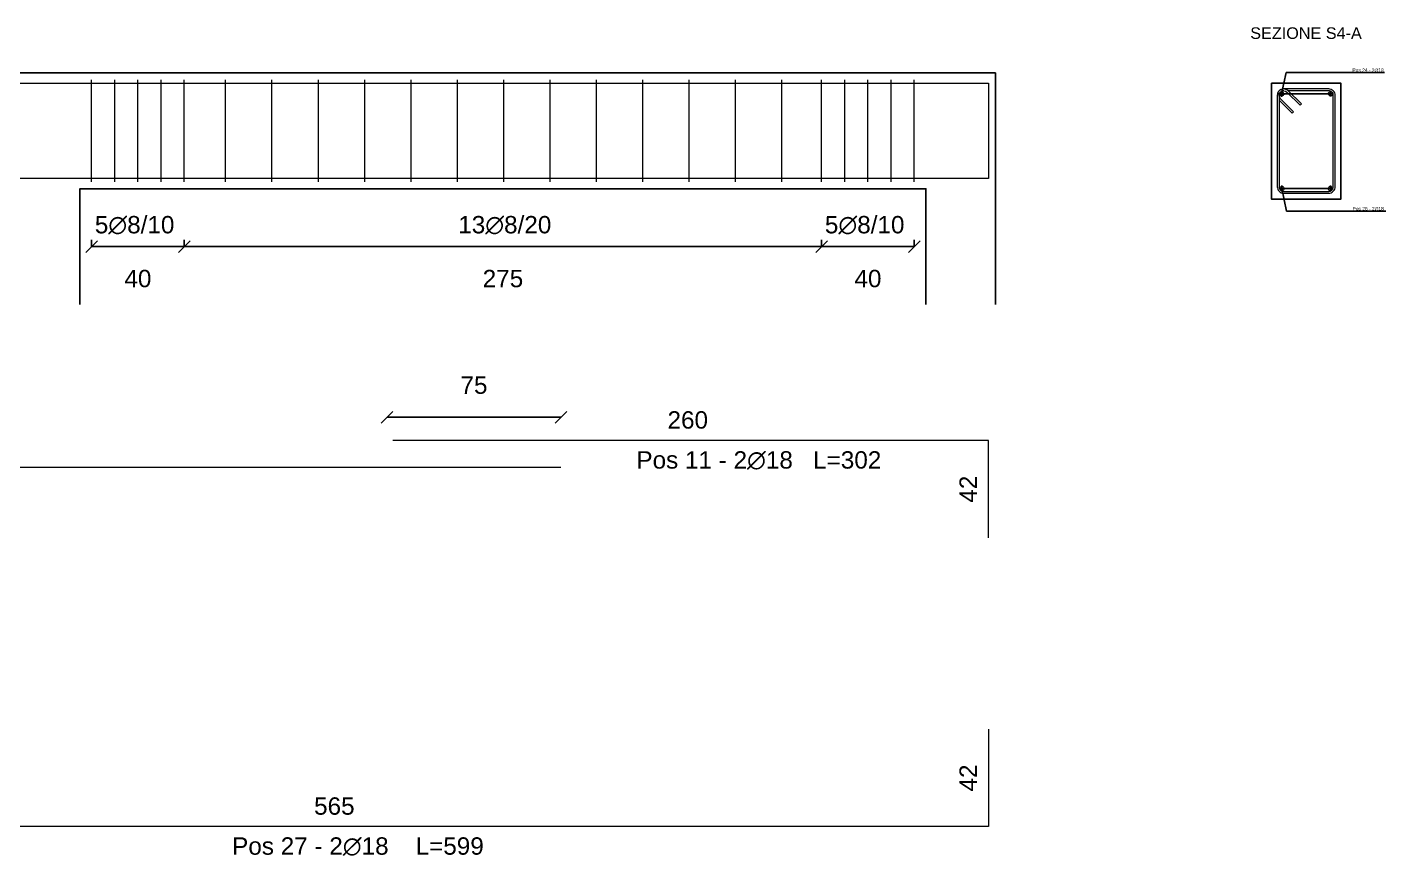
# Model space of a CAD drawing. Header units: millimetres. Extents: x -455371 to 117772, y -78417 to 116564.
# Drawn here: x -255878 to -250016, y 1706 to 5283 of the extents above; entities that cross this region are included whole.
import ezdxf
from ezdxf import colors
from ezdxf.entities.mleader import LeaderData, LeaderLine
from ezdxf.math import Vec2, Vec3

# ---------------------------------------------------------------- set-up
doc = ezdxf.new("R2010")
doc.units = ezdxf.units.MM
doc.linetypes.add('CENTER2', pattern=[28.575, 19.05, -3.175, 3.175, -3.175])
doc.layers.get('0').update_dxf_attribs({"color": 255})
for name, color, linetype, lineweight in [('armature', 5, 'Continuous', 18), ('Cls', 7, 'Continuous', 25), ('quote', 5, 'Continuous', 15), ('Scritte', 7, 'Continuous', 15), ('staffe', 10, 'Continuous', 15)]:
    doc.layers.add(name, color=color, linetype=linetype, lineweight=lineweight)
doc.styles.get("Standard").update_dxf_attribs({"font": 'arial.ttf'})
doc.dimstyles.new('per distinte 1 a 50', dxfattribs={"dimtxt": 75, "dimasz": 150, "dimexe": 0.18, "dimexo": 250, "dimgap": 50, "dimtad": 1, "dimdec": 0, "dimlfac": 0.1, "dimzin": 0, "dimdsep": 46, "dimtxsty": 'Standard', "dimblk": 'NONE', "dimcen": 0, "dimse1": 1, "dimse2": 1, "dimsd1": 1, "dimsd2": 1, "dimadec": 0, "dimazin": 0, "dimtfac": 1, "dimtdec": 0, "dimtix": 1, "dimtofl": 0, "dimtmove": 0, "dimatfit": 3, "dimldrblk": 'NONE', "dimfxl": 250, "dimfxlon": 1, "dimtolj": 1, "dimtzin": 0, "dimarcsym": 2})
doc.dimstyles.new('scala1 a 50', dxfattribs={"dimtxt": 75, "dimasz": 50, "dimexe": 0.18, "dimexo": 250, "dimgap": 100, "dimtad": 2, "dimdec": 0, "dimlfac": 0.1, "dimzin": 0, "dimdsep": 46, "dimtxsty": 'Standard', "dimblk": 'OBLIQUE', "dimcen": -100, "dimadec": 0, "dimazin": 0, "dimtfac": 1, "dimtdec": 0, "dimtofl": 0, "dimtmove": 0, "dimatfit": 3, "dimfxl": 250, "dimfxlon": 1, "dimtolj": 1, "dimtzin": 0, "dimarcsym": 0})

# ---------------------------------------------------------------- blocks, each defined once
blk = doc.blocks.new('*U346')
at = {"layer": 'staffe'}
blk.add_lwpolyline([(0, -220), (0, 220)], dxfattribs=at)
blk = doc.blocks.new('*U347')
at = {"layer": 'Cls', "color": 0, "linetype": 'ByBlock', "lineweight": -2, "transparency": 16777216}
for p in [(0, 0), (100, 0), (200, 0), (300, 0), (400, 0)]:
    blk.add_blockref('*U346', p, dxfattribs=at)
blk = doc.blocks.new('*U366')
at = {"layer": 'staffe'}
blk.add_lwpolyline([(0, -220), (0, 220)], dxfattribs=at)
blk = doc.blocks.new('*U367')
at = {"layer": 'Cls', "color": 0, "linetype": 'ByBlock', "lineweight": -2, "transparency": 16777216}
for p in [(0, 0), (100, 0), (200, 0), (300, 0), (400, 0)]:
    blk.add_blockref('*U366', p, dxfattribs=at)
blk = doc.blocks.new('*U494')
at = {"layer": 'staffe'}
blk.add_lwpolyline([(0, -220), (0, 220)], dxfattribs=at)
blk = doc.blocks.new('*U495')
at = {"layer": 'Cls', "color": 0, "linetype": 'ByBlock', "lineweight": -2, "transparency": 16777216}
for p in [(0, 0), (200, 0), (400, 0), (600, 0), (800, 0), (1000, 0), (1200, 0), (1400, 0), (1600, 0), (1800, 0), (2000, 0), (2200, 0), (2400, 0)]:
    blk.add_blockref('*U494', p, dxfattribs=at)
blk = doc.blocks.new('_Oblique')
at = {"color": 0, "linetype": 'ByBlock', "lineweight": -2}
blk.add_line((-0.5, -0.5), (0.5, 0.5), dxfattribs=at)
blk = doc.blocks.new('*D564')
at = {"layer": 'Defpoints', "color": 0, "transparency": 16777216}
for p in [(-252450.4, 4615.1), (-252050.4, 4615.1), (-252050.4, 4335.6)]:
    blk.add_point(p, dxfattribs=at)
at = {"layer": 'quote', "color": 0, "lineweight": -2, "transparency": 16777216}
for p, q in [((-252450.4, 4365.1), (-252450.4, 4335.4)), ((-252050.4, 4365.1), (-252050.4, 4335.4)), ((-252450.4, 4335.6), (-252050.4, 4335.6))]:
    blk.add_line(p, q, dxfattribs=at)
at = {"layer": 'quote', "color": 0, "lineweight": -2, "transparency": 16777216, "xscale": 50, "yscale": 50, "zscale": 50, "rotation": 180}
blk.add_blockref('_Oblique', (-252450.4, 4335.6), dxfattribs=at)
at = {"layer": 'quote', "color": 0, "lineweight": -2, "transparency": 16777216, "xscale": 50, "yscale": 50, "zscale": 50}
blk.add_blockref('_Oblique', (-252050.4, 4335.6), dxfattribs=at)
at = {"layer": 'quote', "color": 0, "transparency": 16777216, "insert": (-252250.4, 4197.3), "char_height": 75, "attachment_point": 5}
blk.add_mtext('\\A1;40', dxfattribs=at)
blk = doc.blocks.new('*D617')
at = {"layer": 'Defpoints', "color": 0, "transparency": 16777216}
for p in [(-255600.4, 4615.1), (-255200.4, 4615.1), (-255200.4, 4335.6)]:
    blk.add_point(p, dxfattribs=at)
at = {"layer": 'quote', "color": 0, "lineweight": -2, "transparency": 16777216}
for p, q in [((-255600.4, 4365.1), (-255600.4, 4335.4)), ((-255200.4, 4365.1), (-255200.4, 4335.4)), ((-255600.4, 4335.6), (-255200.4, 4335.6))]:
    blk.add_line(p, q, dxfattribs=at)
at = {"layer": 'quote', "color": 0, "lineweight": -2, "transparency": 16777216, "xscale": 50, "yscale": 50, "zscale": 50, "rotation": 180}
blk.add_blockref('_Oblique', (-255600.4, 4335.6), dxfattribs=at)
at = {"layer": 'quote', "color": 0, "lineweight": -2, "transparency": 16777216, "xscale": 50, "yscale": 50, "zscale": 50}
blk.add_blockref('_Oblique', (-255200.4, 4335.6), dxfattribs=at)
at = {"layer": 'quote', "color": 0, "transparency": 16777216, "insert": (-255400.4, 4197.3), "char_height": 75, "attachment_point": 5}
blk.add_mtext('\\A1;40', dxfattribs=at)
blk = doc.blocks.new('*D661')
at = {"layer": 'Defpoints', "color": 0, "transparency": 16777216}
for p in [(-255200.4, 4615.1), (-252450.4, 4615.1), (-252450.4, 4335.6)]:
    blk.add_point(p, dxfattribs=at)
at = {"layer": 'quote', "color": 0, "lineweight": -2, "transparency": 16777216}
for p, q in [((-255200.4, 4365.1), (-255200.4, 4335.4)), ((-252450.4, 4365.1), (-252450.4, 4335.4)), ((-255200.4, 4335.6), (-252450.4, 4335.6))]:
    blk.add_line(p, q, dxfattribs=at)
at = {"layer": 'quote', "color": 0, "lineweight": -2, "transparency": 16777216, "xscale": 50, "yscale": 50, "zscale": 50, "rotation": 180}
blk.add_blockref('_Oblique', (-255200.4, 4335.6), dxfattribs=at)
at = {"layer": 'quote', "color": 0, "lineweight": -2, "transparency": 16777216, "xscale": 50, "yscale": 50, "zscale": 50}
blk.add_blockref('_Oblique', (-252450.4, 4335.6), dxfattribs=at)
at = {"layer": 'quote', "color": 0, "transparency": 16777216, "insert": (-253825.4, 4197.3), "char_height": 75, "attachment_point": 5}
blk.add_mtext('\\A1;275', dxfattribs=at)
blk = doc.blocks.new('*U715')
at = {"layer": 'Cls', "color": 0, "linetype": 'CENTER2', "transparency": 16777216}
for p, q in [((-12.5, 0), (-1.8, 0)), ((0, 1.8), (0, 12.5)), ((1.8, 0), (12.5, 0)), ((0, -12.5), (0, -1.8))]:
    blk.add_line(p, q, dxfattribs=at)
at = {"layer": 'Cls', "color": 0, "linetype": 'Continuous', "transparency": 16777216}
for p, q in [((-0.9, 0), (0.9, 0)), ((0, -0.9), (0, 0.9))]:
    blk.add_line(p, q, dxfattribs=at)
blk = doc.blocks.new('*U716')
at = {"layer": 'Cls', "color": 0, "linetype": 'CENTER2', "transparency": 16777216}
for p, q in [((-12.5, 0), (-1.8, 0)), ((0, 1.8), (0, 12.5)), ((1.8, 0), (12.5, 0)), ((0, -12.5), (0, -1.8))]:
    blk.add_line(p, q, dxfattribs=at)
at = {"layer": 'Cls', "color": 0, "linetype": 'Continuous', "transparency": 16777216}
for p, q in [((-0.9, 0), (0.9, 0)), ((0, -0.9), (0, 0.9))]:
    blk.add_line(p, q, dxfattribs=at)
blk = doc.blocks.new('*D724')
at = {"layer": 'Defpoints', "color": 0, "transparency": 16777216}
for p in [(-251730.4, 2252.1), (-251730.4, 2252.1), (-251730.4, 1832.1)]:
    blk.add_point(p, dxfattribs=at)
at = {"layer": 'quote', "color": 0, "transparency": 16777216, "insert": (-251818, 2042.1), "char_height": 75, "attachment_point": 5, "rotation": 90}
blk.add_mtext('\\A1;42', dxfattribs=at)
blk = doc.blocks.new('_None')
blk = doc.blocks.new('*D725')
at = {"layer": 'Defpoints', "color": 0, "transparency": 16777216}
for p in [(-257375.4, 1832.1), (-257375.4, 1832.1), (-251730.4, 1832.1)]:
    blk.add_point(p, dxfattribs=at)
at = {"layer": 'quote', "color": 0, "transparency": 16777216, "insert": (-254552.9, 1920.4), "char_height": 75, "attachment_point": 5}
blk.add_mtext('\\A1;565', dxfattribs=at)
blk = doc.blocks.new('*D729')
at = {"layer": 'Defpoints', "color": 0, "transparency": 16777216}
for p in [(-251730.4, 3498.7), (-251730.4, 3498.7), (-251730.4, 3078.7)]:
    blk.add_point(p, dxfattribs=at)
at = {"layer": 'quote', "color": 0, "transparency": 16777216, "insert": (-251818, 3288.7), "char_height": 75, "attachment_point": 5, "rotation": 90}
blk.add_mtext('\\A1;42', dxfattribs=at)
blk = doc.blocks.new('*D730')
at = {"layer": 'Defpoints', "color": 0, "transparency": 16777216}
for p in [(-254325.4, 3498.7), (-254325.4, 3498.7), (-251730.4, 3498.7)]:
    blk.add_point(p, dxfattribs=at)
at = {"layer": 'quote', "color": 0, "transparency": 16777216, "insert": (-253027.9, 3587), "char_height": 75, "attachment_point": 5}
blk.add_mtext('\\A1;260', dxfattribs=at)
blk = doc.blocks.new('*D731')
at = {"layer": 'Defpoints', "color": 0, "transparency": 16777216}
for p in [(-254325.4, 3598.9), (-254325.4, 3498.7), (-253575.4, 3382.8)]:
    blk.add_point(p, dxfattribs=at)
at = {"layer": 'quote', "color": 0, "lineweight": -2, "transparency": 16777216}
for p, q in [((-254325.4, 3598.9), (-254325.4, 3599.1)), ((-253575.4, 3598.9), (-254325.4, 3598.9)), ((-253575.4, 3598.9), (-253575.4, 3599.1))]:
    blk.add_line(p, q, dxfattribs=at)
at = {"layer": 'quote', "color": 0, "lineweight": -2, "transparency": 16777216, "xscale": 50, "yscale": 50, "zscale": 50, "rotation": 180}
blk.add_blockref('_Oblique', (-254325.4, 3598.9), dxfattribs=at)
at = {"layer": 'quote', "color": 0, "lineweight": -2, "transparency": 16777216, "xscale": 50, "yscale": 50, "zscale": 50}
blk.add_blockref('_Oblique', (-253575.4, 3598.9), dxfattribs=at)
at = {"layer": 'quote', "color": 0, "transparency": 16777216, "insert": (-253950.4, 3737.1), "char_height": 75, "attachment_point": 5}
blk.add_mtext('\\A1;75', dxfattribs=at)
blk = doc.blocks.new('*U1341')
at = {"layer": 'Cls', "color": 0, "linetype": 'CENTER2', "transparency": 16777216}
for p, q in [((-12.5, 0), (-1.8, 0)), ((0, 1.8), (0, 12.5)), ((1.8, 0), (12.5, 0)), ((0, -12.5), (0, -1.8))]:
    blk.add_line(p, q, dxfattribs=at)
at = {"layer": 'Cls', "color": 0, "linetype": 'Continuous', "transparency": 16777216}
for p, q in [((-0.9, 0), (0.9, 0)), ((0, -0.9), (0, 0.9))]:
    blk.add_line(p, q, dxfattribs=at)
blk = doc.blocks.new('*U1342')
at = {"layer": 'Cls', "color": 0, "linetype": 'CENTER2', "transparency": 16777216}
for p, q in [((-12.5, 0), (-1.8, 0)), ((0, 1.8), (0, 12.5)), ((1.8, 0), (12.5, 0)), ((0, -12.5), (0, -1.8))]:
    blk.add_line(p, q, dxfattribs=at)
at = {"layer": 'Cls', "color": 0, "linetype": 'Continuous', "transparency": 16777216}
for p, q in [((-0.9, 0), (0.9, 0)), ((0, -0.9), (0, 0.9))]:
    blk.add_line(p, q, dxfattribs=at)

msp = doc.modelspace()

# ---------------------------------------------------------------- linework, layer by layer
at = {"layer": 'armature'}
msp.add_lwpolyline([(-265470.4, 5041.1), (-251730.4, 5041.1), (-251730.4, 4629.1), (-265470.4, 4629.1)], close=True, dxfattribs=at)
for points in [[(-251730.4, 3078.7), (-251730.4, 3498.7), (-252100.4, 3498.7), (-253925.4, 3498.7), (-254300.4, 3498.7)], [(-253575.4, 3382.8), (-258950.4, 3382.8)], [(-251730.4, 2252.1), (-251730.4, 1832.1), (-252100.4, 1832.1), (-253925.4, 1832.1), (-256400.4, 1832.1), (-257000.4, 1832.1), (-257375.4, 1832.1)]]:
    msp.add_lwpolyline(points, dxfattribs=at)
for centre in [(-250466, 4994.1), (-250254.4, 4995.4), (-250464, 4586.2), (-250255.2, 4586.2)]:
    msp.add_circle(centre, 9, dxfattribs=at)
at = {"layer": 'Cls'}
for points in [[(-261150.4, 5085.1), (-256050.4, 5085.1), (-255650.4, 5085.1)], [(-251700.4, 4085.1), (-251700.4, 5085.1), (-252000.4, 5085.1), (-255650.4, 5085.1), (-251975.4, 5085.1)], [(-250509.6, 5041.1), (-250509.6, 4541.1), (-250209.6, 4541.1), (-250209.6, 5041.1), (-250509.6, 5041.1)], [(-255650.4, 4085.1), (-255650.4, 4585.1), (-252000.4, 4585.1), (-252000.4, 4085.1)]]:
    msp.add_lwpolyline(points, dxfattribs=at)
at = {"layer": 'staffe'}
for points in [[(-250476.4, 4968.3), (-250419.4, 4912.1), (-250413.8, 4917.8), (-250470.8, 4974, -1), (-250442.5, 5002.2), (-250385.5, 4946), (-250379.9, 4951.7), (-250436.8, 5007.9, 0.668179), (-250484.6, 4988.1)], [(-250456.6, 5008.1), (-250456.6, 5008.1, 0.414214), (-250476.6, 4988.1), (-250476.6, 4839.5), (-250476.6, 4594.1, 0.414214), (-250456.6, 4574.1), (-250355.6, 4574.1), (-250262.6, 4574.1, 0.414214), (-250242.6, 4594.1), (-250242.6, 4843.5), (-250242.6, 4988.1, 0.414214), (-250262.6, 5008.1), (-250355.6, 5008.1), (-250437, 5008.1)]]:
    msp.add_lwpolyline(points, format="xyb", dxfattribs=at)
msp.add_lwpolyline([(-250484.6, 4839.5), (-250484.6, 4594.1, 0.414214), (-250456.6, 4566.1), (-250355.6, 4566.1), (-250262.6, 4566.1, 0.414214), (-250234.6, 4594.1), (-250234.6, 4843.5), (-250234.6, 4988.1, 0.414214), (-250262.6, 5016.1), (-250355.6, 5016.1), (-250456.6, 5016.1, 0.414214), (-250484.6, 4988.1)], format="xyb", close=True, dxfattribs=at)

# ---------------------------------------------------------------- block references
at = {"layer": 'Cls'}
msp.add_blockref('*U347', (-255600.4, 4835.1), dxfattribs=at)
at = {"layer": 'Cls', "xscale": -1}
for name, p in [('*U495', (-252621.9, 4835.1)), ('*U367', (-252050.4, 4835.1))]:
    msp.add_blockref(name, p, dxfattribs=at)
at = {"layer": 'Cls', "linetype": 'CENTER2'}
for name, p in [('*U716', (-250466, 4994.1)), ('*U715', (-250254.4, 4995.4)), ('*U1341', (-250464, 4586.2)), ('*U1342', (-250255.2, 4586.2))]:
    msp.add_blockref(name, p, dxfattribs=at)

# ---------------------------------------------------------------- texts
at = {"layer": 'Scritte'}
for s, width, insert, char_height, attachment_point in [('SEZIONE S4-A', 534.165, (-250601, 5282.1), 50, 1), ('5∅8/10 ', 371.945, (-255586.3, 4467.8), 75, 1), ('13∅8/20', 371.945, (-254018.2, 4467.8), 75, 1), ('5∅8/10 ', 371.945, (-252436.3, 4467.8), 75, 1), ('Pos 11 - 2∅18   L=302', 1084.771, (-252192.8, 3452.4), 75, 3), ('Pos 27 - 2∅18    L=599', 1084.771, (-253908, 1785.8), 75, 3)]:
    msp.add_mtext_dynamic_manual_height_columns(s, width=width, gutter_width=12.5, heights=[0], dxfattribs=dict(at, insert=insert, char_height=char_height, attachment_point=attachment_point))

# ---------------------------------------------------------------- dimensions: what is measured, and where the dimension line sits
at = {"layer": 'quote'}
for base, p1, p2, picture, middle in [((-255200.4, 4335.6), (-255600.4, 4615.1), (-255200.4, 4615.1), '*D617', (-255400.4, 4197.3)), ((-252450.4, 4335.6), (-255200.4, 4615.1), (-252450.4, 4615.1), '*D661', (-253825.4, 4197.3)), ((-252050.4, 4335.6), (-252450.4, 4615.1), (-252050.4, 4615.1), '*D564', (-252250.4, 4197.3))]:
    dim = msp.add_linear_dim(base=base, p1=p1, p2=p2, dimstyle='scala1 a 50', dxfattribs=at)
    dim.commit()
    dim.dimension.update_dxf_attribs({"geometry": picture, "text_midpoint": middle})
for base, p1, p2, angle, dimstyle, picture, middle in [((-254325.4, 3598.9), (-253575.4, 3382.8), (-254325.4, 3498.7), 180, 'scala1 a 50', '*D731', (-253950.4, 3737.1)), ((-254325.3805821, 3498.7116074), (-251730.3805821, 3498.7116074), (-254325.3805821, 3498.7116074), 180, 'per distinte 1 a 50', '*D730', (-253027.8805821, 3587.0045815)), ((-251730.4, 3498.7), (-251730.4, 3078.7), (-251730.4, 3498.7), 90, 'per distinte 1 a 50', '*D729', (-251818, 3288.7)), ((-251730.4, 2252.1), (-251730.4, 1832.1), (-251730.4, 2252.1), 90, 'per distinte 1 a 50', '*D724', (-251818, 2042.1)), ((-257375.3805821, 1832.1223562), (-251730.3805821, 1832.1223562), (-257375.3805821, 1832.1223562), 180, 'per distinte 1 a 50', '*D725', (-254552.8805821, 1920.4153302))]:
    dim = msp.add_linear_dim(base=base, p1=p1, p2=p2, angle=angle, dimstyle=dimstyle, dxfattribs=at)
    dim.commit()
    dim.dimension.update_dxf_attribs({"geometry": picture, "text_midpoint": middle})

# ---------------------------------------------------------------- leaders
ml = msp.add_multileader_mtext('Standard', dxfattribs=at)
ml.set_content('Pos 24 - 2∅18 ', color=256)
ml.set_leader_properties()
ml.build(insert=Vec2(0, 0))
ml.multileader.update_dxf_attribs({"text_left_attachment_type": 6, "text_right_attachment_type": 6, "dogleg_length": 20, "arrow_head_size": 10})
ctx = ml.context
ctx.base_point, ctx.char_height, ctx.arrow_head_size, ctx.landing_gap_size, ctx.plane_origin = Vec3(-250210.1, 5086.7), 15, 10, 50, Vec3(-250253.8, 4997.6)
ctx.left_attachment, ctx.right_attachment = 6, 6
notes = []
notes.append((ctx, [(0, (1, 1, 0), (-250230.4, 5086.7), (1, 0), 20.3, [(1, [(-250254.4, 4995.2), (-250465.7, 4995.2), (-250445.4, 5086.7)], 0, [])])]))
ctx.mtext.insert, ctx.mtext.flow_direction = Vec3(-250160.1, 5104.7), 5
ml = msp.add_multileader_mtext('Standard', dxfattribs=at)
ml.set_content('Pos 26 - 2∅18  ', color=256)
ml.set_leader_properties()
ml.build(insert=Vec2(0, 0))
ml.multileader.update_dxf_attribs({"text_left_attachment_type": 6, "text_right_attachment_type": 6, "dogleg_length": 20, "arrow_head_size": 10})
ctx = ml.context
ctx.base_point, ctx.char_height, ctx.arrow_head_size, ctx.landing_gap_size, ctx.plane_origin = Vec3(-250209.6, 4488.7), 15, 10, 50, Vec3(-250253.4, 4577.8)
ctx.left_attachment, ctx.right_attachment = 6, 6
notes.append((ctx, [(0, (1, 1, 0), (-250229.9, 4488.7), (1, 0), 20.3, [(1, [(-250255.2, 4586.2), (-250464, 4586.2), (-250445, 4488.7)], 0, [])])]))
ctx.mtext.insert, ctx.mtext.flow_direction = Vec3(-250159.6, 4506.7), 5
for ctx, leaders in notes:
    for number, flags, end, landing, length, lines in leaders:
        leader = LeaderData()
        leader.index, (leader.has_last_leader_line, leader.has_dogleg_vector, leader.attachment_direction) = number, flags
        leader.last_leader_point, leader.dogleg_vector, leader.dogleg_length = Vec3(end), Vec3(landing), length
        for number, points, colour, breaks in lines:
            line = LeaderLine()
            line.index, line.vertices, line.color, line.breaks = number, Vec3.list(points), colors.encode_raw_color(colour), breaks
            leader.lines.append(line)
        ctx.leaders.append(leader)

doc.saveas('drawing.dxf')
